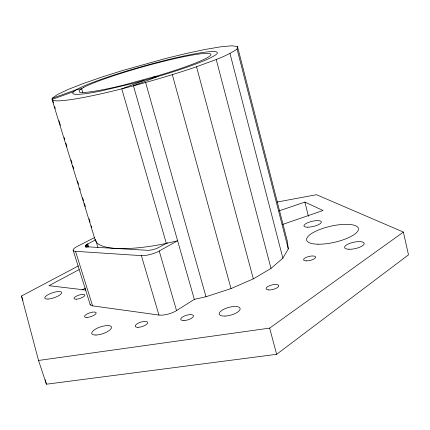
<?xml version="1.0" encoding="UTF-8"?>
<svg xmlns="http://www.w3.org/2000/svg" width="430" height="430" viewBox="0 0 430 430"><rect width="100%" height="100%" fill="white"/><g stroke="black" fill="none" stroke-linecap="round" stroke-linejoin="round"><path stroke-width="0.64" d="M90.08 304.214A11.803 3.736 -18 0 0 92.59 305.859L158.955 315.05A12.793 4.467 -16.8 0 0 176.542 310.584L194.328 299.377L205.992 296.738L231.023 288.6L253.324 278.866L271.018 268.422L282.87 258.183L288.299 248.932L237.08 49.095L237.489 46.51L231.711 45.79L220.579 46.838L205.126 49.461L186.448 53.428L165.663 58.475L122.131 70.649L101.539 77.174L83.167 83.565L68.112 89.467L57.437 94.509L52.137 98.319L53.556 102.915M85.93 247.277L85.586 245.702L86.521 244.622L95.61 239.768L95.143 239.913L52.041 99.448L73.965 91.525L72.622 92.987L73.272 93.912L75.648 94.353A74.97 6.966 -15.7 0 0 101.716 90.816L134.316 83.087L161.481 75.444A75.325 6.998 -15.7 0 0 199.875 52.949A75.325 6.998 -15.7 0 0 77.577 89.015L73.648 91.606M78.357 265.912L21.5 296.012L38.528 360.464L46.424 384.21L276.64 354.315L408.5 254.834L403.388 232.082L316.491 194.704L276.995 202.068M38.528 360.464L269.648 328.117L403.388 232.082M52.041 99.448A96.46 8.982 -15.7 0 0 121.781 88.843C146.963 82.399 171.93 75.132 196.542 66.784C210.259 61.458 224.777 57.416 237.08 49.095M94.82 237.435L77.524 246.266A11.976 3.053 -17.5 0 0 75.524 251.33L141.379 255.635A12.997 3.66 -16.5 0 0 159.224 251.012L177.617 240.752L166.346 243.423A93.025 23.569 -15.7 0 1 96.255 242.095L95.143 239.913M82.066 289.992L85.581 288.046M167.517 242.773L156.746 248.492L152.322 249.819L148.291 250.346L86.666 246.766L85.538 246.003M79.099 269.605L48.934 285.692L85.806 290.04M144.131 80.415L121.781 88.843L166.346 243.423M52.137 98.319L76.819 89.515L81.63 88.741L82.78 92.595M282.472 224.481L323.011 210.517L304.886 202.084L278.973 210.92M152.247 77.357L158.132 76.406L133.429 85.758L194.328 299.377M52.18 98.432L52.53 99.308M21.5 296.012L22.946 300.382M73.213 250.475L90.214 304.687M75.524 251.33L92.59 305.859M86.081 245.009L86.677 246.933M85.769 245.369L86.36 247.272M85.586 245.702L85.984 246.976M87.731 243.815L88.72 247.013M87.07 244.224L87.865 246.782M86.521 244.622L87.311 247.185M95.804 240.402L97.949 247.395M54.696 106.651L55.282 108.575M59.017 120.749L60.436 125.34M64.167 137.509L64.758 139.427M65.897 143.179L66.919 146.474M71.047 159.928L72.03 163.131M72.778 165.614L73.799 168.899M77.497 180.992L78.513 184.271M79.663 188.044L80.249 189.963M82.641 197.719L83.624 200.923M84.377 203.422L85.393 206.69M89.096 218.805L90.106 222.063M91.257 225.857L91.848 227.776M141.379 255.635L158.955 315.05M159.224 251.012L176.542 310.584M145.641 82.528L205.992 296.738M172.328 74.68L231.023 288.6M45.215 379.706L46.424 384.21M269.648 328.117L276.64 354.315M196.542 66.784L253.324 278.866M216.242 59.534L271.018 268.422M229.986 53.503L282.87 258.183M237.489 46.51L287.358 241.289L288.299 248.932M304.886 202.084L308.439 216.36M83.339 87.591L79.152 90.407L79.324 92.084A68.66 6.375 -15.7 0 0 123.141 85.204L159.885 75.159A68.66 6.375 -15.7 0 0 194.86 54.648A68.66 6.375 -15.7 0 0 83.339 87.591M47.988 299.054A8.917 2.607 -18.7 0 0 61.624 293.104A8.917 2.607 -18.7 0 0 50.052 293.728A8.917 2.607 -18.7 0 0 47.988 299.054M306.461 260.886A6.219 2.069 -13.2 0 0 315.685 257.215A6.219 2.069 -13.2 0 0 306.681 257.172A6.219 2.069 -13.2 0 0 306.461 260.886M95.981 335.024A10.374 3.59 -18.5 0 0 111.51 327.746A10.374 3.59 -18.5 0 0 97.422 328.117A10.374 3.59 -18.5 0 0 95.981 335.024M268.422 289.922A6.541 2.322 -14.1 0 0 278.731 286.203A6.541 2.322 -14.1 0 0 270.153 285.461A6.541 2.322 -14.1 0 0 268.422 289.922M225.003 316.077A10.815 3.999 -15.3 0 0 240.139 308.6A10.815 3.999 -15.3 0 0 223.879 309.208A10.815 3.999 -15.3 0 0 225.003 316.077M76.314 299.21A5.719 1.736 -18.3 0 0 84.871 295.324A5.719 1.736 -18.3 0 0 77.115 295.829A5.719 1.736 -18.3 0 0 76.314 299.21M138.041 327.332A6.552 2.327 -17.5 0 0 147.7 322.758A6.552 2.327 -17.5 0 0 138.508 323.011A6.552 2.327 -17.5 0 0 138.041 327.332M86.978 317.41A6.127 2 -18.4 0 0 96.18 313.196A6.127 2 -18.4 0 0 87.924 313.524A6.127 2 -18.4 0 0 86.978 317.41M183.954 320.56A6.649 2.419 -16.4 0 0 193.532 315.942A6.649 2.419 -16.4 0 0 183.852 316.243A6.649 2.419 -16.4 0 0 183.954 320.56M307.504 227.185A8.917 2.644 -13.2 0 0 321.312 222.353A8.917 2.644 -13.2 0 0 309.17 222.159A8.917 2.644 -13.2 0 0 307.504 227.185M348.95 249.26A10.019 3.273 -12.1 0 0 364.199 243.783A10.019 3.273 -12.1 0 0 350.052 243.273A10.019 3.273 -12.1 0 0 348.95 249.26M317.996 244.208A26.547 8.267 -12.7 0 0 358.432 229.593A26.547 8.267 -12.7 0 0 321.188 228.959A26.547 8.267 -12.7 0 0 317.996 244.208"/></g></svg>
